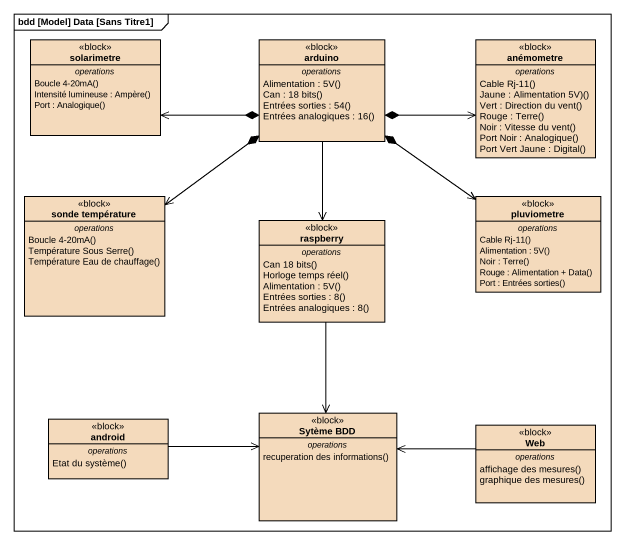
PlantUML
@startuml
mainframe bdd [Model] Data [Sans Titre1]
hide circle
hide empty members
class solarimetre <<block>> #F4DABC {
  -- operations --
  Boucle 4-20mA()
  Intensité lumineuse : Ampère()
  Port : Analogique()
}
class arduino <<block>> #F4DABC {
  -- operations --
  Alimentation : 5V()
  Can : 18 bits()
  Entrées sorties : 54()
  Entrées analogiques : 16()
}
class anémometre <<block>> #F4DABC {
  -- operations --
  Cable Rj-11()
  Jaune : Alimentation 5V)()
  Vert : Direction du vent()
  Rouge : Terre()
  Noir : Vitesse du vent()
  Port Noir : Analogique()
  Port Vert Jaune : Digital()
}
class "sonde température" as sonde_température <<block>> #F4DABC {
  -- operations --
  Boucle 4-20mA()
  Température Sous Serre()
  Température Eau de chauffage()
}
class raspberry <<block>> #F4DABC {
  -- operations --
  Can 18 bits()
  Horloge temps réel()
  Alimentation : 5V()
  Entrées sorties : 8()
  Entrées analogiques : 8()
}
class pluviometre <<block>> #F4DABC {
  -- operations --
  Cable Rj-11()
  Alimentation : 5V()
  Noir : Terre()
  Rouge : Alimentation + Data()
  Port : Entrées sorties()
}
class "Sytème BDD" as Sytème_BDD <<block>> #F4DABC {
  -- operations --
  recuperation des informations()
}
class android <<block>> #F4DABC {
  -- operations --
  Etat du système()
}
class Web <<block>> #F4DABC {
  -- operations --
  affichage des mesures()
  graphique des mesures()
}
arduino *-left-> solarimetre
arduino *-right-> anémometre
arduino *--> sonde_température
arduino --> raspberry
arduino *--> pluviometre
raspberry --> Sytème_BDD
android -right-> Sytème_BDD
Web -left-> Sytème_BDD
@enduml
